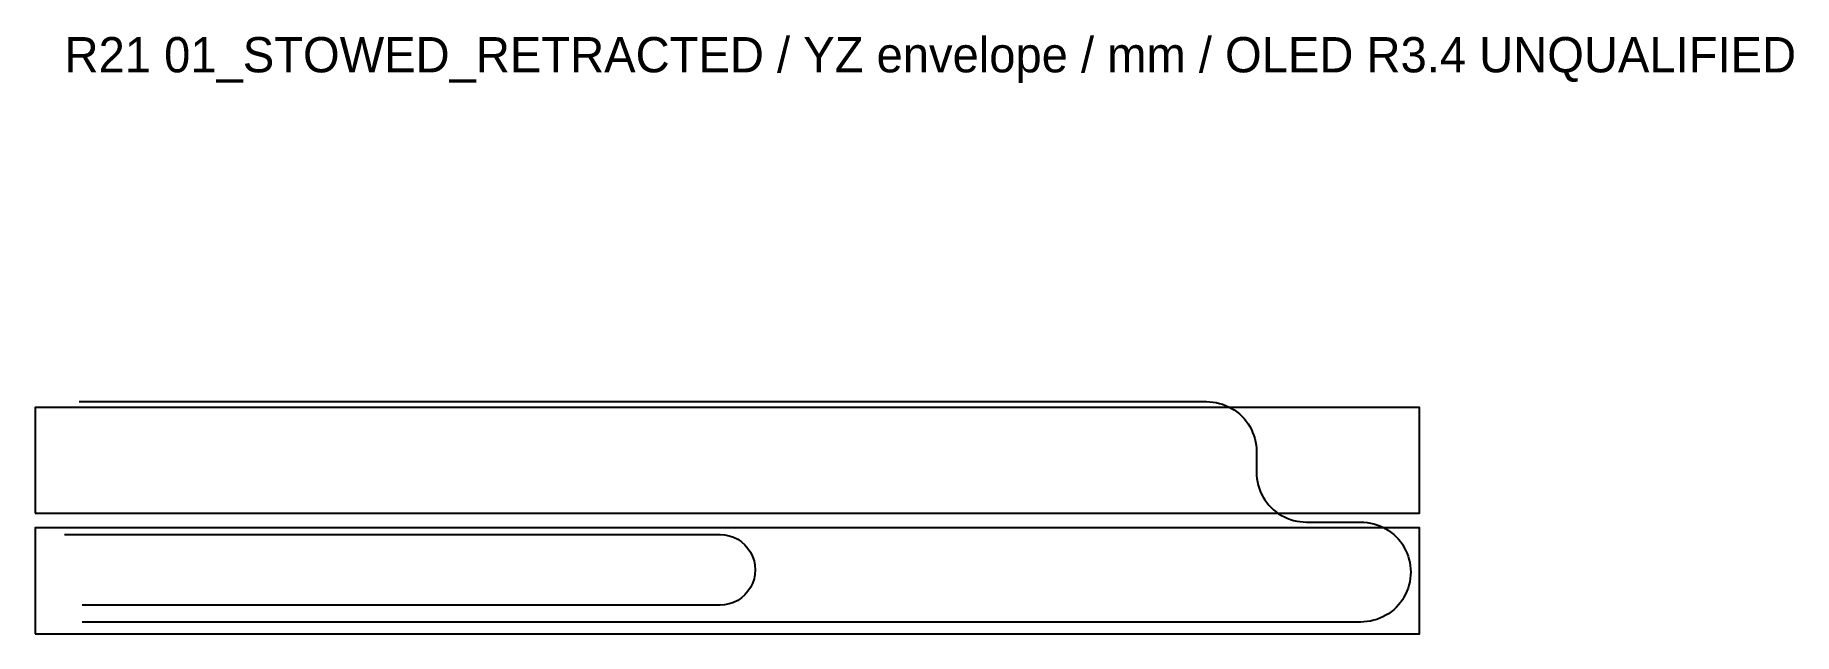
# Model space of a CAD drawing. Header units: millimetres. Extents: x 0 to 120, y -8 to 33.
import ezdxf

# ---------------------------------------------------------------- set-up
doc = ezdxf.new("R2010")
doc.units = ezdxf.units.MM
for name, color, linetype in [('A', 8, 'Continuous'), ('ANNOTATIONS', 7, 'Continuous'), ('B', 5, 'Continuous'), ('LOCAL_FPC', 6, 'Continuous'), ('OLED', 4, 'Continuous')]:
    doc.layers.add(name, color=color, linetype=linetype)

msp = doc.modelspace()

# ---------------------------------------------------------------- linework, layer by layer
at = {"layer": 'A'}
msp.add_lwpolyline([(0, 0), (94.25, 0), (94.25, 7.2), (0, 7.2), (0, 0)], dxfattribs=at)
at = {"layer": 'B'}
msp.add_lwpolyline([(0, -8.2), (94.25, -8.2), (94.25, -1), (0, -1), (0, -8.2)], dxfattribs=at)
at = {"layer": 'LOCAL_FPC'}
msp.add_lwpolyline([(2, -1.45), (46.63, -1.45), (46.94, -1.47), (47.25, -1.53), (47.54, -1.63), (47.83, -1.77), (48.09, -1.95), (48.32, -2.15), (48.53, -2.39), (48.7, -2.65), (48.84, -2.93), (48.94, -3.23), (49, -3.54), (49.03, -3.85), (49, -4.16), (48.94, -4.47), (48.84, -4.77), (48.7, -5.05), (48.53, -5.31), (48.32, -5.55), (48.09, -5.75), (47.83, -5.93), (47.54, -6.07), (47.25, -6.17), (46.94, -6.23), (46.63, -6.25), (3.2, -6.25)], dxfattribs=at)
at = {"layer": 'OLED'}
msp.add_lwpolyline([(3, 7.6), (79.75, 7.6), (79.97, 7.59), (80.19, 7.57), (80.41, 7.53), (80.63, 7.48), (80.84, 7.42), (81.05, 7.34), (81.25, 7.25), (81.45, 7.14), (81.64, 7.03), (81.82, 6.9), (81.99, 6.76), (82.15, 6.6), (82.31, 6.44), (82.45, 6.27), (82.58, 6.09), (82.69, 5.9), (82.8, 5.7), (82.89, 5.5), (82.97, 5.29), (83.03, 5.08), (83.08, 4.86), (83.12, 4.64), (83.14, 4.42), (83.15, 4.2), (83.15, 2.8), (83.16, 2.58), (83.18, 2.36), (83.22, 2.14), (83.27, 1.92), (83.33, 1.71), (83.41, 1.5), (83.5, 1.3), (83.61, 1.1), (83.72, 0.91), (83.85, 0.73), (83.99, 0.56), (84.15, 0.4), (84.31, 0.24), (84.48, 0.1), (84.66, -0.03), (84.85, -0.14), (85.05, -0.25), (85.25, -0.34), (85.46, -0.42), (85.67, -0.48), (85.89, -0.53), (86.11, -0.57), (86.33, -0.59), (86.55, -0.6), (90.25, -0.6), (90.47, -0.61), (90.69, -0.63), (90.91, -0.67), (91.13, -0.72), (91.34, -0.78), (91.55, -0.86), (91.75, -0.95), (91.95, -1.06), (92.14, -1.17), (92.32, -1.3), (92.49, -1.44), (92.65, -1.6), (92.81, -1.76), (92.95, -1.93), (93.08, -2.11), (93.19, -2.3), (93.3, -2.5), (93.39, -2.7), (93.47, -2.91), (93.53, -3.12), (93.58, -3.34), (93.62, -3.56), (93.64, -3.78), (93.65, -4), (93.64, -4.22), (93.62, -4.44), (93.58, -4.66), (93.53, -4.88), (93.47, -5.09), (93.39, -5.3), (93.3, -5.5), (93.19, -5.7), (93.08, -5.89), (92.95, -6.07), (92.81, -6.24), (92.65, -6.4), (92.49, -6.56), (92.32, -6.7), (92.14, -6.83), (91.95, -6.94), (91.75, -7.05), (91.55, -7.14), (91.34, -7.22), (91.13, -7.28), (90.91, -7.33), (90.69, -7.37), (90.47, -7.39), (90.25, -7.4), (3.2, -7.4)], dxfattribs=at)

# ---------------------------------------------------------------- texts
at = {"layer": 'ANNOTATIONS'}
msp.add_text('R21 01_STOWED_RETRACTED / YZ envelope / mm / OLED R3.4 UNQUALIFIED', height=2.4, dxfattribs=at).set_placement((2, 30))

doc.saveas('drawing.dxf')
